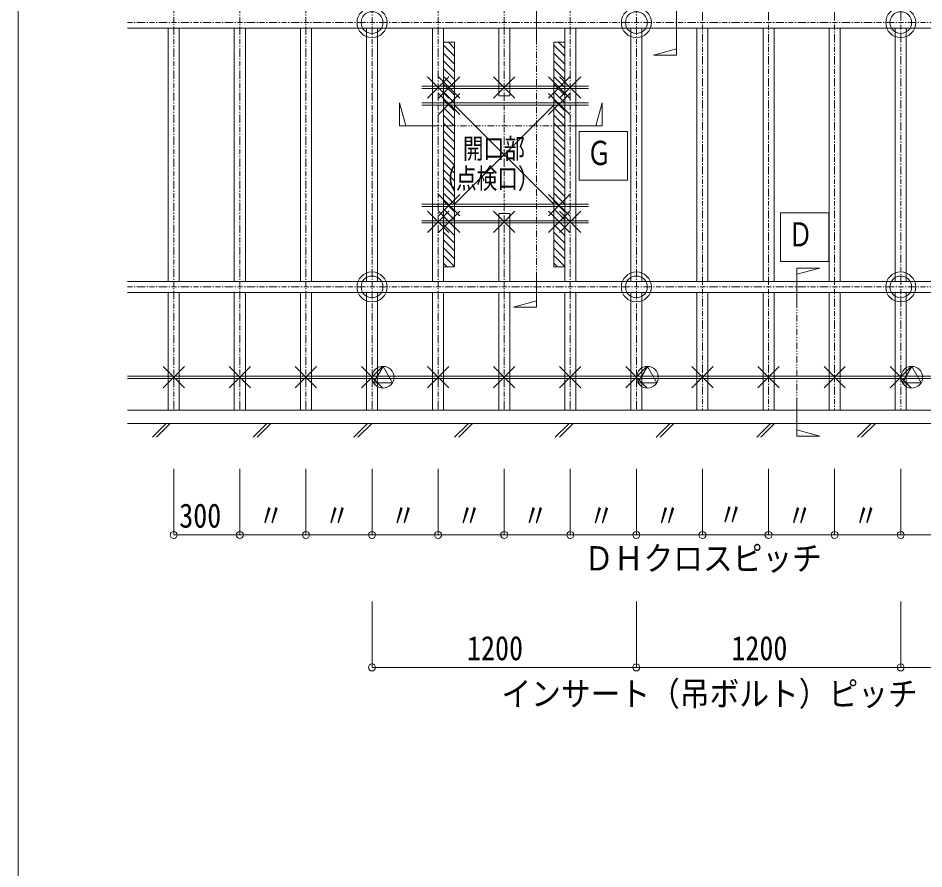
# Model space of a CAD drawing. Units: millimetres, scale not verified. Extents: x -205 to 205, y -142 to 142.
# Drawn here: x -205 to -122.8, y -29 to 48.2 of the extents above; entities that cross this region are included whole.
import ezdxf
from ezdxf.enums import TextEntityAlignment as Align

# ---------------------------------------------------------------- set-up
doc = ezdxf.new("R2010")
doc.units = ezdxf.units.MM
doc.header["$LTSCALE"] = 0.25
doc.linetypes.add('USER1', pattern=[7.8, 1.8, -0.6, 0.3, -0.6, 3, -0.6, 0.3, -0.6])
doc.linetypes.add('USER3', pattern=[4.8, 2.4, -0.6, 0.3, -0.6, 0.3, -0.6])
for name, color, linetype, lineweight in [('0-1_0-0 基本', 7, 'Continuous', 18), ('0-2_0-1 軸組', 7, 'Continuous', 18), ('0-3_0-2 インサート', 7, 'Continuous', 18), ('0-4_0-3 文字', 7, 'Continuous', 18), ('0-6_0-5 仕上', 7, 'Continuous', 18), ('F-1_F-0 図枠', 7, 'Continuous', 18)]:
    doc.layers.add(name, color=color, linetype=linetype, lineweight=lineweight)
doc.styles.add('ＭＳ ゴシック', font='')
doc.styles.get('ＭＳ ゴシック').set_extended_font_data('MS Gothic')

msp = doc.modelspace()

# ---------------------------------------------------------------- linework, layer by layer
at = {"layer": '0-1_0-0 基本', "color": 4, "linetype": 'USER1'}
for p, q in [((-142.871, 105.6107), (-142.871, 12.6107)), ((-136.871, 105.6107), (-136.871, 12.6107)), ((-130.871, 105.6107), (-130.871, 12.6107)), ((-124.871, 105.6107), (-124.871, 12.6107)), ((-148.871, 100.3107), (-148.871, 12.6107)), ((-154.871, 94.3107), (-154.871, 12.6107)), ((-160.871, 88.3107), (-160.871, 12.6107)), ((-166.871, 82.3107), (-166.871, 12.6107)), ((-172.871, 76.3107), (-172.871, 12.6107)), ((-178.871, 70.3107), (-178.871, 12.6107)), ((-184.871, 64.3107), (-184.871, 12.6107)), ((-190.871, 58.3107), (-190.871, 12.6107)), ((-195.071, 47.8107), (-85.071, 47.8107)), ((-195.071, 23.8107), (-85.071, 23.8107))]:
    msp.add_line(p, q, dxfattribs=at)
at = {"layer": '0-1_0-0 基本'}
for p, q in [((-155.371, 25.6267), (-155.371, 46.0267)), ((-167.8343, 40.9633), (-165.9076, 42.89)), ((-167.8343, 42.89), (-165.9076, 40.9633)), ((-166.8343, 40.9633), (-164.9076, 42.89)), ((-166.8343, 42.89), (-164.9076, 40.9633)), ((-161.8343, 40.9633), (-159.9076, 42.89)), ((-161.8343, 42.89), (-159.9076, 40.9633)), ((-156.8423, 40.9633), (-154.9156, 42.89)), ((-156.8423, 42.89), (-154.9156, 40.9633)), ((-155.8343, 40.9633), (-153.9076, 42.89)), ((-155.8343, 42.89), (-153.9076, 40.9633)), ((-168.358, 42.0267), (-153.2114, 42.0267)), ((-168.358, 41.8267), (-153.2114, 41.8267)), ((-166.8343, 39.4633), (-164.9076, 41.39)), ((-166.8343, 41.39), (-164.9076, 39.4633)), ((-156.8343, 39.4633), (-154.9076, 41.39)), ((-156.8343, 41.39), (-154.9076, 39.4633)), ((-168.358, 40.5267), (-153.2114, 40.5267)), ((-168.358, 40.3267), (-153.2114, 40.3267)), ((-166.8343, 30.2633), (-164.9076, 32.19)), ((-166.8343, 32.19), (-164.9076, 30.2633)), ((-156.8343, 30.2633), (-154.9076, 32.19)), ((-156.8343, 32.19), (-154.9076, 30.2633)), ((-168.358, 31.3267), (-153.2114, 31.3267)), ((-168.358, 31.1267), (-153.2114, 31.1267)), ((-167.8343, 28.7633), (-165.9076, 30.69)), ((-167.8343, 30.69), (-165.9076, 28.7633)), ((-166.8343, 28.7633), (-164.9076, 30.69)), ((-166.8343, 30.69), (-164.9076, 28.7633)), ((-161.8343, 28.7633), (-159.9076, 30.69)), ((-161.8343, 30.69), (-159.9076, 28.7633)), ((-156.8423, 28.7633), (-154.9156, 30.69)), ((-156.8423, 30.69), (-154.9156, 28.7633)), ((-155.8343, 28.7633), (-153.9076, 30.69)), ((-155.8343, 30.69), (-153.9076, 28.7633)), ((-168.358, 29.8267), (-153.2114, 29.8267)), ((-168.358, 29.6267), (-153.2114, 29.6267)), ((-191.8343, 14.6474), (-189.9076, 16.5741)), ((-191.8343, 16.5741), (-189.9076, 14.6474)), ((-185.8343, 14.6474), (-183.9076, 16.5741)), ((-185.8343, 16.5741), (-183.9076, 14.6474)), ((-179.8343, 14.6474), (-177.9076, 16.5741)), ((-179.8343, 16.5741), (-177.9076, 14.6474)), ((-173.8343, 14.6474), (-171.9076, 16.5741)), ((-173.8343, 16.5741), (-171.9076, 14.6474)), ((-167.8343, 14.6474), (-165.9076, 16.5741)), ((-167.8343, 16.5741), (-165.9076, 14.6474)), ((-161.8343, 14.6474), (-159.9076, 16.5741)), ((-161.8343, 16.5741), (-159.9076, 14.6474)), ((-155.8343, 14.6474), (-153.9076, 16.5741)), ((-155.8343, 16.5741), (-153.9076, 14.6474)), ((-149.8343, 14.6474), (-147.9076, 16.5741)), ((-149.8343, 16.5741), (-147.9076, 14.6474)), ((-143.8343, 14.6474), (-141.9076, 16.5741)), ((-143.8343, 16.5741), (-141.9076, 14.6474)), ((-137.8343, 14.6474), (-135.9076, 16.5741)), ((-137.8343, 16.5741), (-135.9076, 14.6474)), ((-131.8343, 14.6474), (-129.9076, 16.5741)), ((-131.8343, 16.5741), (-129.9076, 14.6474)), ((-125.8343, 14.6474), (-123.9076, 16.5741)), ((-125.8343, 16.5741), (-123.9076, 14.6474)), ((-195.071, 15.7107), (-85.071, 15.7107)), ((-195.071, 15.5107), (-85.071, 15.5107)), ((-192.8125, 10.1596), (-191.5614, 11.4107)), ((-192.4399, 10.1596), (-191.1888, 11.4107)), ((-183.6668, 10.1596), (-182.4157, 11.4107)), ((-183.2942, 10.1596), (-182.0431, 11.4107)), ((-174.5212, 10.1596), (-173.27, 11.4107)), ((-174.1486, 10.1596), (-172.8975, 11.4107)), ((-165.3755, 10.1596), (-164.1244, 11.4107)), ((-165.0029, 10.1596), (-163.7518, 11.4107)), ((-156.2299, 10.1596), (-154.9787, 11.4107)), ((-155.8573, 10.1596), (-154.6061, 11.4107)), ((-147.0842, 10.1596), (-145.8331, 11.4107)), ((-146.7116, 10.1596), (-145.4605, 11.4107)), ((-137.9385, 10.1596), (-136.6874, 11.4107)), ((-137.566, 10.1596), (-136.3148, 11.4107)), ((-128.7929, 10.1596), (-127.5418, 11.4107)), ((-128.4203, 10.1596), (-127.1692, 11.4107))]:
    msp.add_line(p, q, dxfattribs=at)
for points in [[(-195.071, 12.6107), (-85.071, 12.6107), (-85.071, 105.6107)], [(-83.871, 105.6107), (-83.871, 11.4107), (-195.071, 11.4107)]]:
    msp.add_lwpolyline(points, dxfattribs=at)
at = {"layer": '0-2_0-1 軸組'}
for p, q in [((-85.071, 47.3107), (-195.071, 47.3107)), ((-191.371, 47.3107), (-191.371, 24.3107)), ((-190.371, 47.3107), (-190.371, 24.3107)), ((-185.371, 47.3107), (-185.371, 24.3107)), ((-184.371, 47.3107), (-184.371, 24.3107)), ((-179.371, 47.3107), (-179.371, 24.3107)), ((-178.371, 47.3107), (-178.371, 24.3107)), ((-173.371, 47.3107), (-173.371, 24.3107)), ((-172.371, 47.3107), (-172.371, 24.3107)), ((-167.371, 47.3107), (-167.371, 24.3107)), ((-166.371, 47.3107), (-166.371, 24.3107)), ((-160.371, 47.3107), (-160.371, 41.1767)), ((-155.371, 47.3107), (-155.371, 24.3107)), ((-154.371, 47.3107), (-154.371, 24.3107)), ((-149.371, 47.3107), (-149.371, 24.3107)), ((-148.371, 47.3107), (-148.371, 24.3107)), ((-143.371, 47.3107), (-143.371, 24.3107)), ((-142.371, 47.3107), (-142.371, 24.3107)), ((-137.371, 47.3107), (-137.371, 24.3107)), ((-136.371, 47.3107), (-136.371, 24.3107)), ((-131.371, 47.3107), (-131.371, 24.3107)), ((-130.371, 47.3107), (-130.371, 24.3107)), ((-125.371, 47.3107), (-125.371, 24.3107)), ((-124.371, 47.3107), (-124.371, 24.3107)), ((-165.371, 46.0267), (-166.371, 46.0267)), ((-166.371, 25.6267), (-166.371, 46.0267)), ((-166.371, 45.7592), (-165.371, 44.7592)), ((-165.9313, 46.0267), (-165.371, 45.4663)), ((-165.371, 25.6267), (-165.371, 46.0267)), ((-156.371, 25.6267), (-156.371, 46.0267)), ((-156.371, 46.0267), (-155.371, 46.0267)), ((-156.371, 45.7592), (-155.371, 44.7592)), ((-155.9313, 46.0267), (-155.371, 45.4663)), ((-166.371, 45.0521), (-165.371, 44.0521)), ((-156.371, 45.0521), (-155.371, 44.0521)), ((-166.371, 44.345), (-165.371, 43.345)), ((-166.371, 43.6379), (-165.371, 42.6379)), ((-156.371, 44.345), (-155.371, 43.345)), ((-156.371, 43.6379), (-155.371, 42.6379)), ((-166.371, 42.9308), (-165.371, 41.9308)), ((-156.371, 42.9308), (-155.371, 41.9308)), ((-166.371, 42.2237), (-165.371, 41.2237)), ((-156.371, 42.2237), (-155.371, 41.2237)), ((-166.371, 41.5165), (-165.371, 40.5165)), ((-156.371, 41.5165), (-155.371, 40.5165)), ((-166.371, 40.8094), (-165.371, 39.8094)), ((-156.371, 40.8094), (-155.371, 39.8094)), ((-166.371, 40.1023), (-165.371, 39.1023)), ((-156.371, 40.1023), (-155.371, 39.1023)), ((-166.371, 39.3952), (-165.371, 38.3952)), ((-166.371, 38.6881), (-165.371, 37.6881)), ((-156.371, 39.3952), (-155.371, 38.3952)), ((-156.371, 38.6881), (-155.371, 37.6881)), ((-166.371, 37.981), (-165.371, 36.981)), ((-156.371, 37.981), (-155.371, 36.981)), ((-166.371, 37.2739), (-165.371, 36.2739)), ((-156.371, 37.2739), (-155.371, 36.2739)), ((-166.371, 36.5668), (-165.371, 35.5668)), ((-156.371, 36.5668), (-155.371, 35.5668)), ((-166.371, 35.8597), (-165.371, 34.8597)), ((-156.371, 35.8597), (-155.371, 34.8597)), ((-166.371, 35.1526), (-165.371, 34.1526)), ((-156.371, 35.1526), (-155.371, 34.1526)), ((-166.371, 34.4455), (-165.371, 33.4455)), ((-166.371, 33.7384), (-165.371, 32.7384)), ((-156.371, 34.4455), (-155.371, 33.4455)), ((-156.371, 33.7384), (-155.371, 32.7384)), ((-166.371, 33.0313), (-165.371, 32.0313)), ((-156.371, 33.0313), (-155.371, 32.0313)), ((-166.371, 32.3242), (-165.371, 31.3242)), ((-156.371, 32.3242), (-155.371, 31.3242)), ((-166.371, 31.6171), (-165.371, 30.6171)), ((-156.371, 31.6171), (-155.371, 30.6171)), ((-166.371, 30.9099), (-165.371, 29.9099)), ((-161.371, 30.4767), (-161.371, 24.3107)), ((-156.371, 30.9099), (-155.371, 29.9099)), ((-166.371, 30.2028), (-165.371, 29.2028)), ((-156.371, 30.2028), (-155.371, 29.2028)), ((-166.371, 29.4957), (-165.371, 28.4957)), ((-166.371, 28.7886), (-165.371, 27.7886)), ((-156.371, 29.4957), (-155.371, 28.4957)), ((-156.371, 28.7886), (-155.371, 27.7886)), ((-166.371, 28.0815), (-165.371, 27.0815)), ((-156.371, 28.0815), (-155.371, 27.0815)), ((-166.371, 27.3744), (-165.371, 26.3744)), ((-156.371, 27.3744), (-155.371, 26.3744)), ((-166.371, 26.6673), (-165.371, 25.6673)), ((-156.371, 26.6673), (-155.371, 25.6673)), ((-166.371, 25.9602), (-166.0374, 25.6267)), ((-166.371, 25.6267), (-165.371, 25.6267)), ((-156.371, 25.9602), (-156.0374, 25.6267)), ((-156.371, 25.6267), (-155.371, 25.6267)), ((-85.071, 24.3107), (-195.071, 24.3107)), ((-85.071, 23.3107), (-195.071, 23.3107)), ((-191.371, 23.3107), (-191.371, 12.6107)), ((-190.371, 23.3107), (-190.371, 12.6107)), ((-185.371, 23.3107), (-185.371, 12.6107)), ((-184.371, 23.3107), (-184.371, 12.6107)), ((-179.371, 23.3107), (-179.371, 12.6107)), ((-178.371, 23.3107), (-178.371, 12.6107)), ((-173.371, 23.3107), (-173.371, 12.6107)), ((-172.371, 23.3107), (-172.371, 12.6107)), ((-167.371, 23.3107), (-167.371, 12.6107)), ((-166.371, 23.3107), (-166.371, 12.6107)), ((-161.371, 23.3107), (-161.371, 12.6107)), ((-160.371, 23.3107), (-160.371, 12.6107)), ((-155.371, 23.3107), (-155.371, 12.6107)), ((-154.371, 23.3107), (-154.371, 12.6107)), ((-149.371, 23.3107), (-149.371, 12.6107)), ((-148.371, 23.3107), (-148.371, 12.6107)), ((-143.371, 23.3107), (-143.371, 12.6107)), ((-142.371, 23.3107), (-142.371, 12.6107)), ((-137.371, 23.3107), (-137.371, 12.6107)), ((-136.371, 23.3107), (-136.371, 12.6107)), ((-131.371, 23.3107), (-131.371, 12.6107)), ((-130.371, 23.3107), (-130.371, 12.6107)), ((-125.371, 23.3107), (-125.371, 12.6107)), ((-124.371, 23.3107), (-124.371, 12.6107))]:
    msp.add_line(p, q, dxfattribs=at)
for points in [[(-161.371, 47.3107), (-161.371, 41.1767), (-160.371, 41.1767)], [(-161.371, 30.4767), (-160.371, 30.4767), (-160.371, 24.3107)]]:
    msp.add_lwpolyline(points, dxfattribs=at)
at = {"layer": '0-3_0-2 インサート'}
for p, q in [((-171.871, 16.5996), (-172.7274, 15.1163)), ((-171.0145, 15.1163), (-171.871, 16.5996)), ((-147.871, 16.5996), (-148.7274, 15.1163)), ((-147.0145, 15.1163), (-147.871, 16.5996)), ((-123.871, 16.5996), (-124.7274, 15.1163)), ((-123.0145, 15.1163), (-123.871, 16.5996)), ((-172.7274, 15.1163), (-171.0145, 15.1163)), ((-148.7274, 15.1163), (-147.0145, 15.1163)), ((-124.7274, 15.1163), (-123.0145, 15.1163))]:
    msp.add_line(p, q, dxfattribs=at)
for centre, radius in [((-172.871, 47.8107), 1.3624), ((-172.871, 47.8107), 0.9889), ((-148.871, 47.8107), 1.3624), ((-148.871, 47.8107), 0.9889), ((-124.871, 47.8107), 1.3624), ((-124.871, 47.8107), 0.9889), ((-172.871, 23.8107), 1.3624), ((-172.871, 23.8107), 0.9889), ((-148.871, 23.8107), 1.3624), ((-148.871, 23.8107), 0.9889), ((-124.871, 23.8107), 1.3624), ((-124.871, 23.8107), 0.9889), ((-171.871, 15.6107), 0.9889), ((-147.871, 15.6107), 0.9889), ((-123.871, 15.6107), 0.9889)]:
    msp.add_circle(centre, radius, dxfattribs=at)
at = {"layer": '0-4_0-3 文字'}
for p, q in [((-145.231, 51.1373), (-145.231, 44.8676)), ((-157.9366, 49.4276), (-157.9366, 46.4276)), ((-147.3234, 44.8676), (-145.231, 45.4283)), ((-145.231, 44.8676), (-147.3234, 44.8676)), ((-151.9874, 40.522), (-152.5481, 38.4296)), ((-151.9874, 38.4296), (-151.9874, 40.522)), ((-170.3745, 38.4296), (-167.3745, 38.4296)), ((-151.9874, 38.4296), (-154.9874, 38.4296)), ((-154.0705, 37.9208), (-149.6705, 37.9208)), ((-154.0705, 33.5208), (-154.0705, 37.9208)), ((-131.3938, 30.5279), (-131.3938, 26.1279)), ((-131.3938, 26.1279), (-135.7938, 26.1279)), ((-134.3157, 25.5226), (-134.3157, 22.5226)), ((-132.2233, 25.5226), (-134.3157, 24.962)), ((-134.3157, 25.5226), (-132.2233, 25.5226)), ((-157.9366, 21.9817), (-157.9366, 24.9817)), ((-134.3157, 13.2708), (-134.3157, 10.2708)), ((-132.2233, 10.2708), (-134.3157, 10.8314)), ((-134.3157, 10.2708), (-132.2233, 10.2708)), ((-190.871, 1.2932), (-190.871, 7.2932)), ((-184.871, 1.2932), (-184.871, 7.2932)), ((-178.871, 1.2932), (-178.871, 7.2932)), ((-172.871, 1.2932), (-172.871, 7.2932)), ((-166.871, 1.2932), (-166.871, 7.2932)), ((-160.871, 1.2932), (-160.871, 7.2932)), ((-154.871, 1.2932), (-154.871, 7.2932)), ((-148.871, 1.2932), (-148.871, 7.2932)), ((-142.871, 1.2932), (-142.871, 7.2932)), ((-136.871, 1.2932), (-136.871, 7.2932)), ((-130.871, 1.2932), (-130.871, 7.2932)), ((-124.871, 1.2932), (-124.871, 7.2932)), ((-190.871, 1.2932), (-88.871, 1.2932)), ((-172.871, -10.7407), (-172.871, -4.7407)), ((-148.871, -10.7407), (-148.871, -4.7407)), ((-124.871, -10.7407), (-124.871, -4.7407)), ((-172.871, -10.7407), (-100.871, -10.7407))]:
    msp.add_line(p, q, dxfattribs=at)
at = {"layer": '0-4_0-3 文字', "color": 4, "linetype": 'USER3'}
for p, q in [((-157.9366, 46.4276), (-157.9366, 24.9817)), ((-167.3745, 38.4296), (-154.9874, 38.4296)), ((-134.3157, 22.5226), (-134.3157, 13.2708))]:
    msp.add_line(p, q, dxfattribs=at)
at = {"layer": '0-4_0-3 文字'}
for points in [[(-170.3745, 38.4296), (-170.3745, 40.522), (-169.8138, 38.4296)], [(-149.6705, 37.9208), (-149.6705, 33.5208), (-154.0705, 33.5208)], [(-135.7938, 26.1279), (-135.7938, 30.5279), (-131.3938, 30.5279)], [(-157.9366, 21.9817), (-160.029, 21.9817), (-157.9366, 22.5424)]]:
    msp.add_lwpolyline(points, dxfattribs=at)
for centre in [(-190.871, 1.2932), (-184.871, 1.2932), (-178.871, 1.2932), (-172.871, 1.2932), (-166.871, 1.2932), (-160.871, 1.2932), (-154.871, 1.2932), (-148.871, 1.2932), (-142.871, 1.2932), (-136.871, 1.2932), (-130.871, 1.2932), (-124.871, 1.2932), (-172.871, -10.7407), (-148.871, -10.7407), (-124.871, -10.7407)]:
    msp.add_circle(centre, 0.319, dxfattribs=at)
at = {"layer": '0-6_0-5 仕上'}
for p, q in [((-165.371, 40.3267), (-156.371, 31.3267)), ((-165.371, 31.3267), (-156.371, 40.3267))]:
    msp.add_line(p, q, dxfattribs=at)
msp.add_lwpolyline([(-165.371, 40.3267), (-156.371, 40.3267), (-156.371, 31.3267), (-165.371, 31.3267)], close=True, dxfattribs=at)
at = {"layer": 'F-1_F-0 図枠'}
msp.add_line((-205, -142.5), (-205, 142.5), dxfattribs=at)

# ---------------------------------------------------------------- texts
at = {"layer": '0-4_0-3 文字', "style": 'ＭＳ ゴシック'}
for s, height, width, p in [('開口部', 1.833, 0.75, (-164.621, 34.912)), ('Ｇ', 2.199, 0.75, (-153.3705, 34.2208)), ('（点検口）', 1.833, 0.75, (-167.121, 32.1937)), ('Ｄ', 2.199, 0.75, (-135.0938, 26.8279)), ('300', 2.199, 0.85, (-190.371, 1.2932)), ('〃', 2.199, 0.75, (-183.1662, 1.3041)), ('〃', 2.199, 0.75, (-177.1662, 1.3041)), ('〃', 2.199, 0.75, (-171.1662, 1.3041)), ('〃', 2.199, 0.75, (-165.1662, 1.3041)), ('〃', 2.199, 0.75, (-159.1662, 1.3041)), ('〃', 2.199, 0.75, (-153.1662, 1.3041)), ('〃', 2.199, 0.75, (-147.1662, 1.3041)), ('〃', 2.199, 0.75, (-141.3933, 1.376)), ('〃', 2.199, 0.75, (-135.1662, 1.3041)), ('〃', 2.199, 0.75, (-129.1662, 1.3041)), ('ＤＨクロスピッチ', 2.199, 0.9, (-153.621, -2.5894)), ('1200', 2.199, 0.85, (-164.246, -10.7407)), ('1200', 2.199, 0.85, (-140.246, -10.7407)), ('インサート（吊ボルト）ピッチ', 2.199, 0.9, (-161.121, -14.8848))]:
    msp.add_text(s, height=height, dxfattribs=dict(at, width=width)).set_placement(p, align=Align.BOTTOM_LEFT)

doc.saveas('drawing.dxf')
